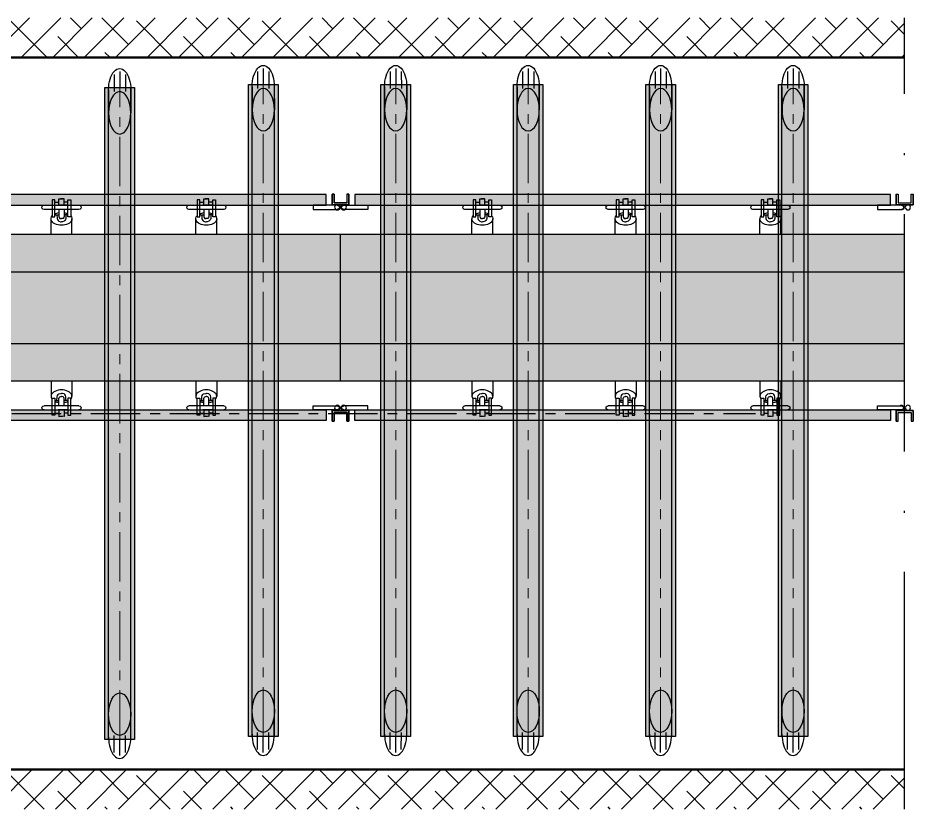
# Model space of a CAD drawing. Header units: inches. Extents: x -1850 to 56, y -982 to 275.
# Drawn here: x -1746.93 to -1701.65, y -803.16 to -763.12 of the extents above; entities that cross this region are included whole.
import ezdxf

# ---------------------------------------------------------------- set-up
doc = ezdxf.new("R2010")
doc.units = ezdxf.units.IN
doc.header["$MEASUREMENT"] = 0
doc.linetypes.add('ACAD_ISO10W100', pattern=[18, 12, -3, 0, -3])
doc.linetypes.add('CENTERX2', pattern=[4, 2.5, -0.5, 0.5, -0.5])

# ---------------------------------------------------------------- blocks, each defined once
blk = doc.blocks.new('Ж.С. Л-80')
at = {"linetype": 'ByBlock', "lineweight": 15}
for color, points in [(254, [(105.5, -801.1), (2815.2, -801.1), (2815.2, -854.8), (105.5, -854.8)]), (253, [(33.4, -1003), (2887.3, -1003), (2887.3, -1742.7), (33.4, -1742.7)]), (254, [(105.5, -1944.6), (2815.2, -1944.6), (2815.2, -1890.9), (105.5, -1890.9)])]:
    blk.add_hatch(color=color, dxfattribs=at).paths.add_polyline_path(points)
for p, q in [((679.6, -839), (699.2, -839)), ((680, -854.8), (729.5, -854.8)), ((744.8, -854.8), (695.3, -854.8)), ((699.4, -822.2), (717.9, -822.7)), ((699.4, -855.5), (699.4, -822.2)), ((725.4, -822.2), (706.9, -822.7)), ((725.4, -855.5), (725.4, -822.2)), ((745.2, -839), (725.7, -839)), ((1412.2, -839), (1431.7, -839)), ((1412.6, -854.8), (1462, -854.8)), ((1477.3, -854.8), (1427.9, -854.8)), ((1432, -822.2), (1450.4, -822.7)), ((1432, -855.5), (1432, -822.2)), ((1457.9, -822.2), (1439.5, -822.7)), ((1457.9, -855.5), (1457.9, -822.2)), ((1477.7, -839), (1458.2, -839)), ((2136.7, -839), (2156.3, -839)), ((2137.1, -854.8), (2186.6, -854.8)), ((2201.9, -854.8), (2152.4, -854.8)), ((2156.5, -822.2), (2175, -822.7)), ((2156.5, -855.5), (2156.5, -822.2)), ((2182.5, -822.2), (2164, -822.7)), ((2182.5, -855.5), (2182.5, -822.2)), ((2202.3, -839), (2182.8, -839)), ((679.6, -902.9), (698.3, -902.9)), ((689.6, -902.5), (690, -921.2)), ((699.6, -876), (699.6, -912)), ((725.2, -876), (725.2, -912)), ((745.2, -902.9), (726.5, -902.9)), ((735.2, -902.5), (734.8, -921.2)), ((1412.2, -902.9), (1430.9, -902.9)), ((1422.2, -902.5), (1422.6, -921.2)), ((1432.1, -876), (1432.1, -912)), ((1457.8, -876), (1457.8, -912)), ((1477.7, -902.9), (1459, -902.9)), ((1467.8, -902.5), (1467.4, -921.2)), ((2136.7, -902.9), (2155.4, -902.9)), ((2146.7, -902.5), (2147.1, -921.2)), ((2156.7, -876), (2156.7, -912)), ((2182.3, -876), (2182.3, -912)), ((2202.3, -902.9), (2183.6, -902.9)), ((2192.3, -902.5), (2191.9, -921.2)), ((659.5, -1003), (659.5, -923.9)), ((690, -921.2), (691.7, -927.8)), ((691.7, -927.8), (695.4, -932.8)), ((695.4, -932.8), (698.7, -935.7)), ((698.7, -935.7), (707.9, -938.2)), ((699.6, -912), (701.2, -917.4)), ((701.2, -917.4), (704.6, -921.2)), ((704.6, -921.2), (709.5, -922.8)), ((707.9, -938.2), (711.6, -938.2)), ((709.5, -922.8), (712.4, -922.8)), ((715.3, -922.8), (712.4, -922.8)), ((716.9, -938.2), (713.2, -938.2)), ((720.3, -921.2), (715.3, -922.8)), ((726.1, -935.7), (716.9, -938.2)), ((723.6, -917.4), (720.3, -921.2)), ((725.2, -912), (723.6, -917.4)), ((729.4, -932.8), (726.1, -935.7)), ((733.1, -927.8), (729.4, -932.8)), ((734.8, -921.2), (733.1, -927.8)), ((765.3, -1003), (765.3, -923.9)), ((1392, -1003), (1392, -923.9)), ((1422.6, -921.2), (1424.2, -927.8)), ((1424.2, -927.8), (1428, -932.8)), ((1428, -932.8), (1431.3, -935.7)), ((1431.3, -935.7), (1440.4, -938.2)), ((1432.1, -912), (1433.8, -917.4)), ((1433.8, -917.4), (1437.1, -921.2)), ((1437.1, -921.2), (1442.1, -922.8)), ((1440.4, -938.2), (1444.2, -938.2)), ((1442.1, -922.8), (1445, -922.8)), ((1447.8, -922.8), (1444.9, -922.8)), ((1449.5, -938.2), (1445.8, -938.2)), ((1452.8, -921.2), (1447.8, -922.8)), ((1458.6, -935.7), (1449.5, -938.2)), ((1456.1, -917.4), (1452.8, -921.2)), ((1457.8, -912), (1456.1, -917.4)), ((1462, -932.8), (1458.6, -935.7)), ((1465.7, -927.8), (1462, -932.8)), ((1467.4, -921.2), (1465.7, -927.8)), ((1497.9, -1003), (1497.9, -923.9)), ((2116.6, -1003), (2116.6, -923.9)), ((2147.1, -921.2), (2148.8, -927.8)), ((2148.8, -927.8), (2152.5, -932.8)), ((2152.5, -932.8), (2155.8, -935.7)), ((2155.8, -935.7), (2165, -938.2)), ((2156.7, -912), (2158.3, -917.4)), ((2158.3, -917.4), (2161.7, -921.2)), ((2161.7, -921.2), (2166.6, -922.8)), ((2165, -938.2), (2168.7, -938.2)), ((2166.6, -922.8), (2169.6, -922.8)), ((2172.4, -922.8), (2169.5, -922.8)), ((2174, -938.2), (2170.3, -938.2)), ((2177.4, -921.2), (2172.4, -922.8)), ((2183.2, -935.7), (2174, -938.2)), ((2180.7, -917.4), (2177.4, -921.2)), ((2182.3, -912), (2180.7, -917.4)), ((2186.5, -932.8), (2183.2, -935.7)), ((2190.2, -927.8), (2186.5, -932.8)), ((2191.9, -921.2), (2190.2, -927.8)), ((2222.5, -1003), (2222.5, -923.9)), ((33.4, -1003), (2887.3, -1003)), ((2887.3, -1191.2), (33.4, -1191.2)), ((2887.3, -1554.5), (33.4, -1554.5)), ((2887.3, -1742.7), (33.4, -1742.7)), ((659.5, -1742.7), (659.5, -1821.8)), ((765.3, -1742.7), (765.3, -1821.8)), ((1392, -1742.7), (1392, -1821.8)), ((1497.9, -1742.7), (1497.9, -1821.8)), ((2116.6, -1742.7), (2116.6, -1821.8)), ((2222.5, -1742.7), (2222.5, -1821.8)), ((695.4, -1812.9), (698.7, -1810)), ((698.7, -1810), (707.9, -1807.5)), ((707.9, -1807.5), (711.6, -1807.5)), ((716.9, -1807.5), (713.2, -1807.5)), ((726.1, -1810), (716.9, -1807.5)), ((729.4, -1812.9), (726.1, -1810)), ((1428, -1812.9), (1431.3, -1810)), ((1431.3, -1810), (1440.4, -1807.5)), ((1440.4, -1807.5), (1444.2, -1807.5)), ((1449.5, -1807.5), (1445.8, -1807.5)), ((1458.6, -1810), (1449.5, -1807.5)), ((1462, -1812.9), (1458.6, -1810)), ((2152.5, -1812.9), (2155.8, -1810)), ((2155.8, -1810), (2165, -1807.5)), ((2165, -1807.5), (2168.7, -1807.5)), ((2174, -1807.5), (2170.3, -1807.5)), ((2183.2, -1810), (2174, -1807.5)), ((2186.5, -1812.9), (2183.2, -1810)), ((679.6, -1842.8), (698.3, -1842.8)), ((689.6, -1843.2), (690, -1824.5)), ((690, -1824.5), (691.7, -1817.9)), ((691.7, -1817.9), (695.4, -1812.9)), ((699.6, -1833.6), (701.2, -1828.2)), ((699.6, -1869.7), (699.6, -1833.6)), ((701.2, -1828.2), (704.6, -1824.5)), ((704.6, -1824.5), (709.5, -1822.9)), ((709.5, -1822.9), (712.4, -1822.9)), ((715.3, -1822.9), (712.4, -1822.9)), ((720.3, -1824.5), (715.3, -1822.9)), ((723.6, -1828.2), (720.3, -1824.5)), ((725.2, -1833.6), (723.6, -1828.2)), ((725.2, -1869.7), (725.2, -1833.6)), ((745.2, -1842.8), (726.5, -1842.8)), ((733.1, -1817.9), (729.4, -1812.9)), ((734.8, -1824.5), (733.1, -1817.9)), ((735.2, -1843.2), (734.8, -1824.5)), ((1412.2, -1842.8), (1430.9, -1842.8)), ((1422.2, -1843.2), (1422.6, -1824.5)), ((1422.6, -1824.5), (1424.2, -1817.9)), ((1424.2, -1817.9), (1428, -1812.9)), ((1432.1, -1833.6), (1433.8, -1828.2)), ((1432.1, -1869.7), (1432.1, -1833.6)), ((1433.8, -1828.2), (1437.1, -1824.5)), ((1437.1, -1824.5), (1442.1, -1822.9)), ((1442.1, -1822.9), (1445, -1822.9)), ((1447.8, -1822.9), (1444.9, -1822.9)), ((1452.8, -1824.5), (1447.8, -1822.9)), ((1456.1, -1828.2), (1452.8, -1824.5)), ((1457.8, -1833.6), (1456.1, -1828.2)), ((1457.8, -1869.7), (1457.8, -1833.6)), ((1477.7, -1842.8), (1459, -1842.8)), ((1465.7, -1817.9), (1462, -1812.9)), ((1467.4, -1824.5), (1465.7, -1817.9)), ((1467.8, -1843.2), (1467.4, -1824.5)), ((2136.7, -1842.8), (2155.4, -1842.8)), ((2146.7, -1843.2), (2147.1, -1824.5)), ((2147.1, -1824.5), (2148.8, -1817.9)), ((2148.8, -1817.9), (2152.5, -1812.9)), ((2156.7, -1833.6), (2158.3, -1828.2)), ((2156.7, -1869.7), (2156.7, -1833.6)), ((2158.3, -1828.2), (2161.7, -1824.5)), ((2161.7, -1824.5), (2166.6, -1822.9)), ((2166.6, -1822.9), (2169.6, -1822.9)), ((2172.4, -1822.9), (2169.5, -1822.9)), ((2177.4, -1824.5), (2172.4, -1822.9)), ((2180.7, -1828.2), (2177.4, -1824.5)), ((2182.3, -1833.6), (2180.7, -1828.2)), ((2182.3, -1869.7), (2182.3, -1833.6)), ((2202.3, -1842.8), (2183.6, -1842.8)), ((2190.2, -1817.9), (2186.5, -1812.9)), ((2191.9, -1824.5), (2190.2, -1817.9)), ((2192.3, -1843.2), (2191.9, -1824.5)), ((680, -1890.9), (729.5, -1890.9)), ((744.8, -1890.9), (695.3, -1890.9)), ((699.4, -1890.1), (699.4, -1923.5)), ((725.4, -1890.1), (725.4, -1923.5)), ((1412.6, -1890.9), (1462, -1890.9)), ((1477.3, -1890.9), (1427.9, -1890.9)), ((1432, -1890.1), (1432, -1923.5)), ((1457.9, -1890.1), (1457.9, -1923.5)), ((2137.1, -1890.9), (2186.6, -1890.9)), ((2201.9, -1890.9), (2152.4, -1890.9)), ((2156.5, -1890.1), (2156.5, -1923.5)), ((2182.5, -1890.1), (2182.5, -1923.5)), ((679.6, -1906.6), (699.2, -1906.6)), ((699.4, -1923.5), (717.9, -1923)), ((725.4, -1923.5), (706.9, -1923)), ((745.2, -1906.6), (725.7, -1906.6)), ((1412.2, -1906.6), (1431.7, -1906.6)), ((1432, -1923.5), (1450.4, -1923)), ((1457.9, -1923.5), (1439.5, -1923)), ((1477.7, -1906.6), (1458.2, -1906.6)), ((2136.7, -1906.6), (2156.3, -1906.6)), ((2156.5, -1923.5), (2175, -1923)), ((2182.5, -1923.5), (2164, -1923)), ((2202.3, -1906.6), (2182.8, -1906.6))]:
    blk.add_line(p, q)
at = {"color": 7}
blk.add_line((33.4, -1742.7), (33.4, -1003), dxfattribs=at)
for points in [[(76.2, -798.4), (76.2, -852.1), (-9.5, -852.1), (-9.5, -798.4)], [(76.2, -798.4), (66.2, -798.4), (66.2, -842.1), (0.5, -842.1), (0.5, -798.4), (-9.5, -798.4), (-9.5, -852.1), (76.2, -852.1), (76.2, -798.4)], [(66.2, -798.4), (66.2, -842.1), (0.5, -842.1), (0.5, -798.4)], [(2844.5, -798.4), (2844.5, -852.1), (2930.2, -852.1), (2930.2, -798.4)], [(2844.5, -798.4), (2854.5, -798.4), (2854.5, -842.1), (2920.2, -842.1), (2920.2, -798.4), (2930.2, -798.4), (2930.2, -852.1), (2844.5, -852.1), (2844.5, -798.4)], [(2854.5, -798.4), (2854.5, -842.1), (2920.2, -842.1), (2920.2, -798.4)], [(49.8, -854.8), (171.1, -854.8), (171.1, -876.1), (49.8, -876.1)], [(800.8, -854.8), (624, -854.8)], [(1533.4, -854.8), (1356.6, -854.8)], [(2257.9, -854.8), (2081.1, -854.8)], [(2870.9, -854.8), (2749.6, -854.8), (2749.6, -876.1), (2870.9, -876.1)], [(624, -876.1), (800.8, -876.1)], [(1356.5, -876.1), (1533.4, -876.1)], [(2081.1, -876.1), (2257.9, -876.1)], [(76.2, -1947.3), (76.2, -1893.5), (-9.5, -1893.5), (-9.5, -1947.3)], [(76.2, -1947.3), (66.2, -1947.3), (66.2, -1903.5), (0.5, -1903.5), (0.5, -1947.3), (-9.5, -1947.3), (-9.5, -1893.5), (76.2, -1893.5), (76.2, -1947.3)], [(49.8, -1890.9), (171.1, -1890.9), (171.1, -1869.6), (49.8, -1869.6)], [(624, -1869.6), (800.8, -1869.6)], [(800.8, -1890.9), (624, -1890.9)], [(1356.5, -1869.6), (1533.4, -1869.6)], [(1533.4, -1890.9), (1356.6, -1890.9)], [(2081.1, -1869.6), (2257.9, -1869.6)], [(2257.9, -1890.9), (2081.1, -1890.9)], [(2870.9, -1890.9), (2749.6, -1890.9), (2749.6, -1869.6), (2870.9, -1869.6)], [(2844.5, -1947.3), (2844.5, -1893.5), (2930.2, -1893.5), (2930.2, -1947.3)], [(2844.5, -1947.3), (2854.5, -1947.3), (2854.5, -1903.5), (2920.2, -1903.5), (2920.2, -1947.3), (2930.2, -1947.3), (2930.2, -1893.5), (2844.5, -1893.5), (2844.5, -1947.3)], [(66.2, -1947.3), (66.2, -1903.5), (0.5, -1903.5), (0.5, -1947.3)], [(2854.5, -1947.3), (2854.5, -1903.5), (2920.2, -1903.5), (2920.2, -1947.3)]]:
    blk.add_lwpolyline(points)
for points in [[(105.5, -801.1), (2815.2, -801.1), (2815.2, -854.8), (105.5, -854.8)], [(665.5, -913.9), (679.5, -913.9), (679.5, -827.8), (665.5, -827.8)], [(759.3, -913.9), (745.3, -913.9), (745.3, -827.8), (759.3, -827.8)], [(1398, -913.9), (1412.1, -913.9), (1412.1, -827.8), (1398, -827.8)], [(1491.9, -913.9), (1477.9, -913.9), (1477.9, -827.8), (1491.9, -827.8)], [(2122.6, -913.9), (2136.6, -913.9), (2136.6, -827.8), (2122.6, -827.8)], [(2216.4, -913.9), (2202.4, -913.9), (2202.4, -827.8), (2216.4, -827.8)], [(665.5, -1831.8), (679.5, -1831.8), (679.5, -1917.8), (665.5, -1917.8)], [(759.3, -1831.8), (745.3, -1831.8), (745.3, -1917.8), (759.3, -1917.8)], [(1398, -1831.8), (1412.1, -1831.8), (1412.1, -1917.8), (1398, -1917.8)], [(1491.9, -1831.8), (1477.9, -1831.8), (1477.9, -1917.8), (1491.9, -1917.8)], [(2122.6, -1831.8), (2136.6, -1831.8), (2136.6, -1917.8), (2122.6, -1917.8)], [(2216.4, -1831.8), (2202.4, -1831.8), (2202.4, -1917.8), (2216.4, -1917.8)], [(105.5, -1944.6), (2815.2, -1944.6), (2815.2, -1890.9), (105.5, -1890.9)]]:
    blk.add_lwpolyline(points, close=True)
for centre in [(17, -865.3), (2903.7, -865.3), (17, -1880.3), (2903.7, -1880.3)]:
    blk.add_circle(centre, 13.2)
for centre, radius, start, end in [((49.8, -865.3), 13.2, 52.9759, 305.4566), ((49.7, -865.4), 10.6, 89.981, 270.019), ((624, -865.4), 10.6, 89.981, 270.019), ((800.8, -865.4), 10.6, 269.981, 90.019), ((1356.5, -865.4), 10.6, 89.981, 270.019), ((1533.4, -865.4), 10.6, 269.981, 90.019), ((2081.1, -865.4), 10.6, 89.981, 270.019), ((2257.9, -865.4), 10.6, 269.981, 90.019), ((2870.9, -865.3), 13.2, 234.5434, 127.0241), ((2870.9, -865.4), 10.6, 269.981, 90.019), ((49.8, -1880.3), 13.2, 54.5434, 307.0241), ((49.7, -1880.2), 10.6, 89.981, 270.019), ((624, -1880.2), 10.6, 89.981, 270.019), ((800.8, -1880.2), 10.6, 269.981, 90.019), ((1356.5, -1880.2), 10.6, 89.981, 270.019), ((1533.4, -1880.2), 10.6, 269.981, 90.019), ((2081.1, -1880.2), 10.6, 89.981, 270.019), ((2257.9, -1880.2), 10.6, 269.981, 90.019), ((2870.9, -1880.3), 13.2, 232.9759, 125.4566), ((2870.9, -1880.2), 10.6, 269.981, 90.019)]:
    blk.add_arc(centre, radius, start, end)
for centre, start_param, end_param in [((712.4, -923.9), 11.240407, 11.665985), ((712.4, -923.9), 10.325164, 10.750742), ((1445, -923.9), 11.240407, 11.665985), ((1445, -923.9), 10.325164, 10.750742), ((2169.5, -923.9), 11.240407, 11.665985), ((2169.5, -923.9), 10.325164, 10.750742), ((712.4, -923.9), 5.801858, 9.906105), ((1445, -923.9), 5.801858, 9.906105), ((2169.5, -923.9), 5.801858, 9.906105)]:
    blk.add_ellipse(centre, major_axis=(-52.9, 0), ratio=0.613052, start_param=start_param, end_param=end_param)
at = {"extrusion": (0, 0, -1)}
for centre, start_param, end_param in [((712.4, -1821.8), 5.801858, 9.906105), ((1445, -1821.8), 5.801858, 9.906105), ((2169.5, -1821.8), 5.801858, 9.906105), ((712.4, -1821.8), 11.240407, 11.665985), ((712.4, -1821.8), 10.325164, 10.750742), ((1445, -1821.8), 11.240407, 11.665985), ((1445, -1821.8), 10.325164, 10.750742), ((2169.5, -1821.8), 11.240407, 11.665985), ((2169.5, -1821.8), 10.325164, 10.750742)]:
    blk.add_ellipse(centre, major_axis=(-52.9, 0), ratio=0.613052, start_param=start_param, end_param=end_param, dxfattribs=at)
blk = doc.blocks.new('Рама 3.3м')
blk.add_hatch(color=7).paths.add_polyline_path([(-1622.029, -523.338), (-1622.029, -490.338), (-1620.534, -490.338), (-1620.534, -523.338)])
at = {"color": 22}
for p, q in [((-1621.285, -489.535), (-1621.283, -490.36)), ((-1621.567, -489.68), (-1621.567, -490.548)), ((-1620.999, -489.685), (-1620.998, -490.548)), ((-1621.846, -490.453), (-1621.843, -491.622)), ((-1620.724, -490.453), (-1620.721, -491.622)), ((-1621.846, -523.224), (-1621.843, -522.055)), ((-1620.724, -523.224), (-1620.721, -522.055)), ((-1621.567, -523.996), (-1621.567, -523.128)), ((-1621.285, -524.142), (-1621.283, -523.316)), ((-1620.999, -523.992), (-1620.998, -523.128))]:
    blk.add_line(p, q, dxfattribs=at)
for p, q in [((-1621.845, -523.338), (-1621.845, -490.338)), ((-1620.72, -523.338), (-1620.72, -490.338))]:
    blk.add_line(p, q)
at = {"color": 7, "linetype": 'CENTERX2', "lineweight": 0}
blk.add_line((-1621.281, -523.338), (-1621.281, -490.338), dxfattribs=at)
blk.add_lwpolyline([(-1622.029, -523.338), (-1622.029, -490.338), (-1620.534, -490.338), (-1620.534, -523.338)], close=True)
at = {"color": 22, "extrusion": (0, 0, -1)}
blk.add_ellipse((-1621.285, -490.453), major_axis=(0, 1.073), ratio=0.522788, start_param=4.712389, end_param=7.853982, dxfattribs=at)
blk.add_ellipse((-1621.282, -491.622), major_axis=(0, 1.073), ratio=0.522788, dxfattribs=at)
at = {"color": 22}
blk.add_ellipse((-1621.282, -522.055), major_axis=(0, -1.073), ratio=0.522788, dxfattribs=at)
blk.add_ellipse((-1621.285, -523.224), major_axis=(0, -1.073), ratio=0.522788, start_param=4.712389, end_param=7.853982, dxfattribs=at)

msp = doc.modelspace()

# ---------------------------------------------------------------- hatches: boundary and pattern name
at = {"linetype": 'ACAD_ISO10W100'}
h = msp.add_hatch(dxfattribs=at)
h.set_pattern_fill('ANSI38', color=256, scale=9, style=0)
h.paths.add_polyline_path([(-1702.075, -765.123), (-1702.075, -801.162), (-1812.539, -801.162), (-1812.539, -765.123)], flags=17)
h.paths.add_polyline_path([(-1702.075, -763.123), (-1702.075, -803.162), (-1814.539, -803.162), (-1814.539, -763.123)])

# ---------------------------------------------------------------- linework, layer by layer
msp.add_line((-1702.075, -803.162), (-1702.075, -763.123), dxfattribs=at)
at = {"linetype": 'CENTERX2'}
msp.add_line((-1823.241, -783.142), (-1709.617, -783.142), dxfattribs=at)
at = {"const_width": 0.125}
msp.add_lwpolyline([(-1702.075, -801.162), (-1812.539, -801.162), (-1812.539, -765.123), (-1702.075, -765.123)], dxfattribs=at)

# ---------------------------------------------------------------- block references
for p in [(-120.5, -276.304), (-113.239, -276.15), (-106.538, -276.15), (-99.837, -276.15), (-93.136, -276.15), (-86.435, -276.15)]:
    msp.add_blockref('Рама 3.3м', p)
at = {"color": 1, "xscale": -0.01000000000931323, "yscale": 0.01000000000931323, "zscale": 0.01}
for p in [(-1730.28, -764.054), (-1701.741, -764.054)]:
    msp.add_blockref('Ж.С. Л-80', p, dxfattribs=at)

doc.saveas('drawing.dxf')
